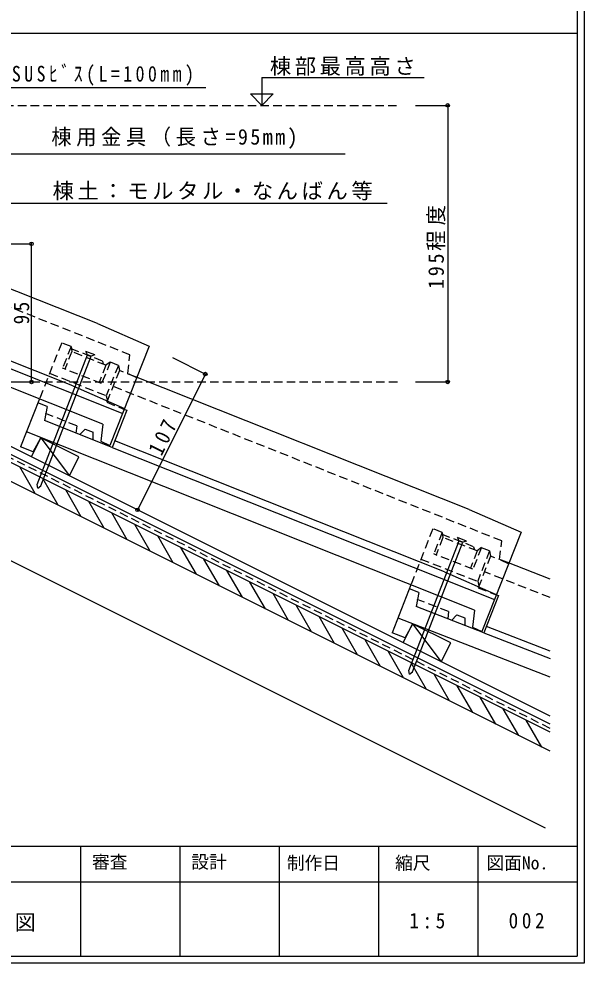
# Model space of a CAD drawing. Units: millimetres, scale not verified. Extents: x -2052 to 1987, y -1380 to 1404.
# Drawn here: x 1589 to 1987, y 54 to 720 of the extents above; entities that cross this region are included whole.
import ezdxf
from ezdxf.enums import TextEntityAlignment as Align

# ---------------------------------------------------------------- set-up
doc = ezdxf.new("R2010")
doc.units = ezdxf.units.MM
doc.header["$LTSCALE"] = 5
doc.header["$PDMODE"] = 32
doc.header["$PDSIZE"] = 2.5
doc.linetypes.add('DASHED1', pattern=[1.8, 1.2, -0.6])
for name, color, linetype in [('A-0_ﾚｲﾔ-160', 7, 'Continuous'), ('A-1_ﾚｲﾔ-161', 3, 'Continuous'), ('A-2_ﾚｲﾔ-162', 4, 'Continuous'), ('A-4_ﾚｲﾔ-164', 3, 'Continuous'), ('A-5_ﾚｲﾔ-165', 7, 'Continuous'), ('A-B_ﾚｲﾔ-171', 3, 'Continuous'), ('A-D_ﾚｲﾔ-173', 3, 'DASHED1')]:
    doc.layers.add(name, color=color, linetype=linetype)
doc.styles.add('ＭＳ ゴシック', font='')
doc.styles.get('ＭＳ ゴシック').set_extended_font_data('MS Gothic')

msp = doc.modelspace()

# ---------------------------------------------------------------- linework, layer by layer
at = {"layer": 'A-0_ﾚｲﾔ-160'}
for p, q in [((1986.977, 1404.417), (1986.977, 54.418)), ((1986.977, 54.418), (-3.023, 54.418))]:
    msp.add_line(p, q, dxfattribs=at)
at = {"layer": 'A-0_ﾚｲﾔ-160', "color": 2}
for p in [(1981.977, 1399.418), (1.978, 59.418)]:
    msp.add_line(p, (1981.977, 59.418), dxfattribs=at)
at = {"layer": 'A-0_ﾚｲﾔ-160', "color": 4}
for p, q in [((1981.977, 709.379), (1.978, 709.379)), ((1.978, 136.778), (1981.977, 136.778)), ((1631.977, 136.778), (1631.977, 59.418)), ((1701.977, 136.778), (1701.977, 59.418)), ((1771.977, 136.778), (1771.977, 59.418)), ((1841.977, 136.778), (1841.977, 59.418)), ((1911.977, 136.778), (1911.977, 59.418)), ((1332.2, 111.768), (1981.977, 111.768))]:
    msp.add_line(p, q, dxfattribs=at)
at = {"layer": 'A-0_ﾚｲﾔ-160', "linetype": 'DASHED1'}
for p, q in [((1497.83, 658.759), (1855.378, 658.759)), ((1480.33, 463.859), (1855.378, 463.859))]:
    msp.add_line(p, q, dxfattribs=at)
at = {"layer": 'A-1_ﾚｲﾔ-161'}
for p, q in [((1643.904, 504.998), (1520.542, 554.008)), ((1626.462, 461.096), (1503.178, 510.076)), ((1501.359, 505.474), (1661.713, 441.765)), ((1643.904, 504.998), (1680.484, 489.011)), ((1647.753, 434.242), (1496.894, 494.177)), ((1680.484, 489.011), (1652.744, 419.188)), ((1905.95, 373.923), (1670.733, 467.373)), ((1626.462, 461.096), (1663.042, 445.111)), ((1603.095, 452.083), (1589.656, 418.256)), ((1608.539, 446.577), (1601.948, 449.195)), ((1608.539, 446.577), (1606.533, 436.723)), ((1654.251, 417.765), (1606.533, 436.723)), ((1909.8, 303.167), (1593.809, 428.708)), ((1598.719, 414.654), (1604.107, 424.617)), ((1888.509, 330.021), (1656.078, 422.364)), ((1598.719, 414.654), (1589.656, 418.256)), ((1654.251, 417.765), (1923.761, 310.69)), ((1905.95, 373.923), (1942.53, 357.937)), ((1942.53, 357.937), (1914.79, 288.113)), ((1962.969, 324.946), (1932.452, 336.802)), ((1888.509, 330.021), (1925.089, 314.036)), ((1864.933, 321), (1851.75, 287.072)), ((1870.418, 315.534), (1863.808, 318.103)), ((1870.418, 315.534), (1868.487, 305.666)), ((1916.348, 287.072), (1868.487, 305.666)), ((1962.969, 255.927), (1855.824, 297.556)), ((1860.842, 283.538), (1866.154, 293.542)), ((1860.842, 283.538), (1851.75, 287.072)), ((1916.348, 287.072), (1962.969, 268.959)), ((1962.969, 274.267), (1918.14, 291.685))]:
    msp.add_line(p, q, dxfattribs=at)
at = {"layer": 'A-1_ﾚｲﾔ-161', "color": 4, "linetype": 'DASHED1'}
for p, q in [((1666.829, 482.977), (1516.131, 542.848)), ((1665.271, 469.928), (1666.829, 482.977)), ((1671.696, 466.891), (1665.271, 469.928)), ((1629.371, 432.975), (1607.346, 441.725)), ((1629.371, 432.975), (1628.78, 427.885)), ((1641.021, 423.022), (1640.994, 428.357)), ((1933.743, 335.816), (1927.316, 338.853)), ((1962.969, 312.072), (1916.694, 330.051)), ((1891.354, 302.092), (1869.262, 310.675)), ((1891.354, 302.092), (1890.801, 296.996)), ((1903.078, 292.227), (1903.011, 297.562))]:
    msp.add_line(p, q, dxfattribs=at)
at = {"layer": 'A-1_ﾚｲﾔ-161', "color": 7, "linetype": 'DASHED1'}
for p, q in [((1618.725, 491.424), (1603.095, 452.083)), ((1625.316, 488.805), (1618.725, 491.424)), ((1625.316, 488.805), (1619.295, 473.65)), ((1625.316, 488.805), (1625.802, 485.223)), ((1647.477, 478.548), (1625.402, 487.319)), ((1625.802, 485.223), (1620.943, 472.995)), ((1649.878, 475.658), (1625.802, 485.223)), ((1646.875, 462.693), (1619.295, 473.65)), ((1649.878, 475.658), (1645.02, 463.43)), ((1652.896, 477.848), (1646.875, 462.693)), ((1647.477, 478.548), (1648.049, 476.385)), ((1652.896, 477.848), (1649.878, 475.658)), ((1658.663, 475.557), (1650.171, 454.182)), ((1658.663, 475.557), (1652.896, 477.848)), ((1658.663, 475.557), (1659.354, 471.893)), ((1610.233, 470.049), (1650.171, 454.182)), ((1659.354, 471.893), (1650.484, 449.569)), ((1670.733, 467.373), (1659.354, 471.893)), ((1650.171, 454.182), (1650.917, 450.657)), ((1650.484, 449.569), (1661.863, 445.048)), ((1880.264, 360.458), (1864.933, 321)), ((1886.874, 357.89), (1880.264, 360.458)), ((1886.874, 357.89), (1880.969, 342.689)), ((1887.387, 354.312), (1882.622, 342.046)), ((1886.874, 357.89), (1887.387, 354.312)), ((1909.113, 347.801), (1886.972, 356.403)), ((1911.536, 344.929), (1887.387, 354.312)), ((1914.536, 347.142), (1908.63, 331.942)), ((1909.113, 347.801), (1909.701, 345.643)), ((1914.536, 347.142), (1911.536, 344.929)), ((1920.321, 344.895), (1914.536, 347.142)), ((1908.63, 331.942), (1880.969, 342.689)), ((1911.536, 344.929), (1906.771, 332.664)), ((1920.321, 344.895), (1911.991, 323.456)), ((1921.04, 341.237), (1912.34, 318.844)), ((1920.321, 344.895), (1921.04, 341.237)), ((1932.452, 336.802), (1921.04, 341.237)), ((1871.934, 339.019), (1911.991, 323.456)), ((1911.991, 323.456), (1912.765, 319.936)), ((1912.34, 318.844), (1923.752, 314.411))]:
    msp.add_line(p, q, dxfattribs=at)
at = {"layer": 'A-1_ﾚｲﾔ-161', "color": 4, "linetype": 'DASHED1'}
for points in [[(1927.316, 338.853), (1928.875, 351.902), (1654.923, 460.741)], [(1631.545, 426.786), (1635.227, 430.648), (1640.994, 428.357)], [(1893.574, 295.918), (1897.226, 299.808), (1903.011, 297.562)]]:
    msp.add_lwpolyline(points, dxfattribs=at)
at = {"layer": 'A-1_ﾚｲﾔ-161'}
for points in [[(1661.863, 445.048), (1664.651, 443.94), (1654.251, 417.765)], [(1647.753, 434.242), (1646.318, 422.225), (1652.744, 419.188)], [(1923.752, 314.411), (1926.549, 313.324), (1916.348, 287.072)], [(1909.8, 303.167), (1908.365, 291.15), (1914.79, 288.113)]]:
    msp.add_lwpolyline(points, dxfattribs=at)
at = {"layer": 'A-1_ﾚｲﾔ-161', "color": 7}
for p in [(1720.018, 469.462), (1672.167, 373.76)]:
    msp.add_point(p, dxfattribs=at)
at = {"layer": 'A-2_ﾚｲﾔ-162', "color": 6, "linetype": 'DASHED1'}
msp.add_line((1962.969, 219.771), (1480.33, 461.626), dxfattribs=at)
at = {"layer": 'A-2_ﾚｲﾔ-162'}
for p, q in [((1962.969, 228.358), (1497.206, 461.239)), ((1962.969, 217.123), (1480.33, 458.443)), ((1962.969, 222.768), (1494.971, 456.767)), ((1962.969, 203.706), (1480.33, 445.026)), ((1597.375, 411.155), (1604.083, 424.572)), ((1604.083, 424.572), (1624.207, 397.739)), ((1630.916, 411.155), (1604.083, 424.572)), ((1624.207, 397.739), (1630.916, 411.155)), ((1959.798, 149.39), (1480.33, 389.124))]:
    msp.add_line(p, q, dxfattribs=at)
msp.add_lwpolyline([(1859.403, 280.043), (1866.111, 293.46), (1886.235, 266.627), (1892.943, 280.043), (1866.111, 293.46)], dxfattribs=at)
at = {"layer": 'A-2_ﾚｲﾔ-162', "color": 7}
for p in [(1890.805, 658.759), (1597.46, 561.16), (1597.46, 463.859), (1890.805, 463.859)]:
    msp.add_point(p, dxfattribs=at)
at = {"layer": 'A-5_ﾚｲﾔ-165'}
for p, q in [((1759.815, 678.352), (1759.815, 658.759)), ((1759.815, 678.352), (1874.148, 678.352)), ((1511.723, 671.444), (1720.366, 671.444)), ((1751.758, 666.815), (1767.871, 666.816)), ((1868.095, 658.759), (1890.805, 658.759)), ((1890.805, 658.759), (1890.805, 463.859)), ((1539.069, 624.602), (1818.489, 624.602)), ((1550.471, 589.843), (1848.133, 589.843)), ((1509.922, 561.16), (1597.46, 561.16)), ((1597.46, 463.859), (1597.46, 561.16)), ((1603.985, 390.677), (1639.48, 482.036)), ((1641.968, 482.883), (1635.735, 485.305)), ((1636.975, 483.01), (1635.735, 485.305)), ((1639.48, 482.036), (1636.975, 483.01)), ((1641.968, 482.883), (1639.48, 482.036)), ((1696.846, 481.048), (1720.018, 469.462)), ((1720.018, 469.462), (1672.167, 373.76)), ((1528.354, 463.859), (1597.46, 463.859)), ((1868.095, 463.859), (1890.805, 463.859)), ((1599.996, 385.193), (1589.107, 404.054)), ((1616.23, 377.076), (1605.34, 395.937)), ((1601.924, 389.082), (1603.985, 390.677)), ((1632.462, 368.96), (1621.573, 387.821)), ((1648.696, 360.844), (1637.806, 379.705)), ((1664.929, 352.727), (1654.04, 371.588)), ((1681.162, 344.61), (1670.273, 363.471)), ((1697.395, 336.494), (1686.505, 355.355)), ((1903.996, 351.771), (1897.763, 354.193)), ((1899.003, 351.897), (1897.763, 354.193)), ((1713.628, 328.377), (1702.739, 347.238)), ((1866.012, 259.564), (1901.507, 350.924)), ((1901.507, 350.924), (1899.003, 351.897)), ((1903.996, 351.771), (1901.507, 350.924)), ((1729.862, 320.26), (1718.972, 339.122)), ((1746.095, 312.144), (1735.205, 331.004)), ((1762.328, 304.027), (1751.438, 322.889)), ((1778.561, 295.911), (1767.671, 314.772)), ((1794.794, 287.794), (1783.905, 306.655)), ((1811.028, 279.677), (1800.138, 298.538)), ((1827.26, 271.561), (1816.37, 290.423)), ((1843.493, 263.444), (1832.604, 282.306)), ((1859.727, 255.328), (1848.837, 274.189)), ((1863.951, 257.97), (1866.012, 259.564)), ((1875.96, 247.211), (1865.07, 266.072)), ((1892.193, 239.095), (1881.303, 257.956)), ((1908.426, 230.978), (1897.537, 249.839)), ((1924.66, 222.861), (1913.77, 241.723)), ((1940.893, 214.745), (1930.003, 233.605)), ((1957.126, 206.628), (1946.236, 225.49))]:
    msp.add_line(p, q, dxfattribs=at)
for points in [[(1751.758, 666.815), (1759.815, 658.759), (1767.871, 666.816)], [(1601.924, 389.082), (1601.48, 391.651), (1636.975, 483.01)], [(1863.951, 257.97), (1863.507, 260.539), (1899.003, 351.897)]]:
    msp.add_lwpolyline(points, dxfattribs=at)

# ---------------------------------------------------------------- texts
at = {"layer": 'A-0_ﾚｲﾔ-160', "style": 'ＭＳ ゴシック'}
for s, p in [('審査', (1640.066, 118.392)), ('設計', (1710.067, 118.392)), ('制作日', (1777.45, 117.665)), ('縮尺', (1853.7, 117.665)), ('図面No.', (1918.045, 117.665))]:
    msp.add_text(s, height=9.164, dxfattribs=at).set_placement(p, align=Align.BOTTOM_LEFT)
at = {"layer": 'A-1_ﾚｲﾔ-161', "insert": (1689.16, 411.101), "char_height": 11, "attachment_point": 7, "rotation": 63.435, "style": 'ＭＳ ゴシック'}
msp.add_mtext('\\T1.37;\\W0.9;107', dxfattribs=at)
at = {"layer": 'A-2_ﾚｲﾔ-162', "color": 3, "char_height": 11, "attachment_point": 7, "rotation": 90, "style": 'ＭＳ ゴシック'}
for s, insert in [('\\T1.26;\\W0.95;195程度', (1889.305, 529.384)), ('\\T1.36;\\W0.9;95', (1595.96, 504.482))]:
    msp.add_mtext(s, dxfattribs=dict(at, insert=insert))
at = {"layer": 'A-4_ﾚｲﾔ-164', "char_height": 11, "attachment_point": 7, "style": 'ＭＳ ゴシック'}
for s, insert in [('\\T1.38;\\W0.9;1:5', (1863.764, 78.727)), ('\\T1.38;\\W0.9;002', (1933.764, 78.727))]:
    msp.add_mtext(s, dxfattribs=dict(at, insert=insert))
at = {"layer": 'A-B_ﾚｲﾔ-171', "char_height": 11, "attachment_point": 7, "style": 'ＭＳ ゴシック'}
for s, insert in [('\\T1.17;棟部最高高さ', (1765.459, 679.644)), ('\\T1.37;\\W0.85;ﾊﾟｯｷﾝ付SUSﾋﾞｽ(L=100mm)', (1522.393, 672.605)), ('\\T1.23;\\W0.95;棟用金具（長さ=95mm)', (1611.437, 628.179)), ('\\T1.17;棟土：モルタル・なんばん等', (1612.321, 591.83))]:
    msp.add_mtext(s, dxfattribs=dict(at, insert=insert))
at = {"layer": 'A-D_ﾚｲﾔ-173', "insert": (1410.01, 76.413), "char_height": 11, "attachment_point": 7, "style": 'ＭＳ ゴシック'}
msp.add_mtext('\\T1.17;大棟・隅棟・谷部詳細図', dxfattribs=at)

doc.saveas('drawing.dxf')
